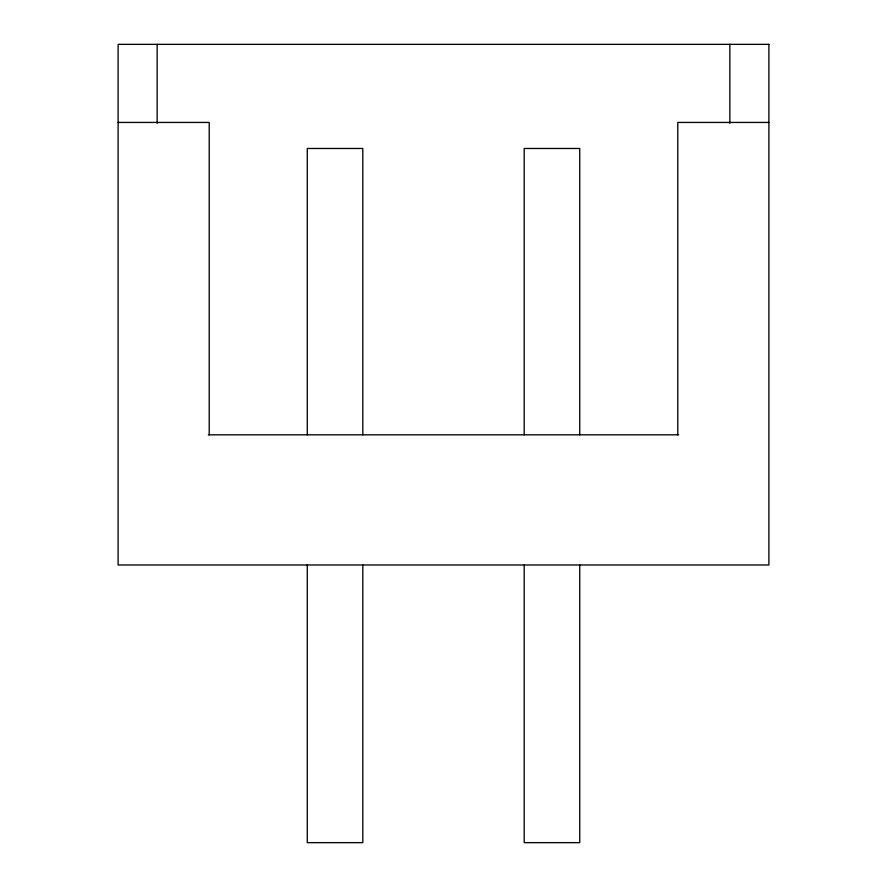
<?xml version="1.0" encoding="UTF-8"?>
<svg xmlns="http://www.w3.org/2000/svg" width="887" height="887" viewBox="0 0 887 887"><rect width="100%" height="100%" fill="white"/><g stroke="black" fill="none" stroke-linecap="round" stroke-linejoin="round"><path stroke-width="1.33" d="M118.104 122.439L209.221 122.439L209.221 434.818M768.896 122.439L677.779 122.439L677.779 434.818M208.334 434.818L678.666 434.818M729.846 44.35L729.846 123.271M579.732 434.818L579.732 148.473L524.195 148.473L524.195 434.818M579.732 564.986L579.732 842.65L524.195 842.65L524.195 564.986M362.805 434.818L362.805 148.473L307.268 148.473L307.268 434.818M362.805 564.986L362.805 842.65L307.268 842.65L307.268 564.986M157.154 44.35L157.154 123.271M768.896 44.35L118.104 44.35L118.104 564.986L768.896 564.986L768.896 44.35"/></g></svg>
